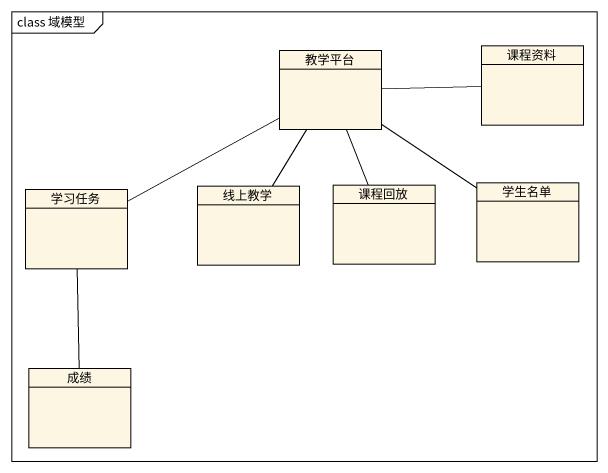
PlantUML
@startuml
mainframe class 域模型
hide circle
hide empty members
class 教学平台
class 课程资料
class 学习任务
class 线上教学
class 课程回放
class 学生名单
class 成绩
教学平台 -right- 课程资料
教学平台 -left- 学习任务
教学平台 -- 线上教学
教学平台 -- 课程回放
教学平台 -- 学生名单
学习任务 -- 成绩
@enduml
